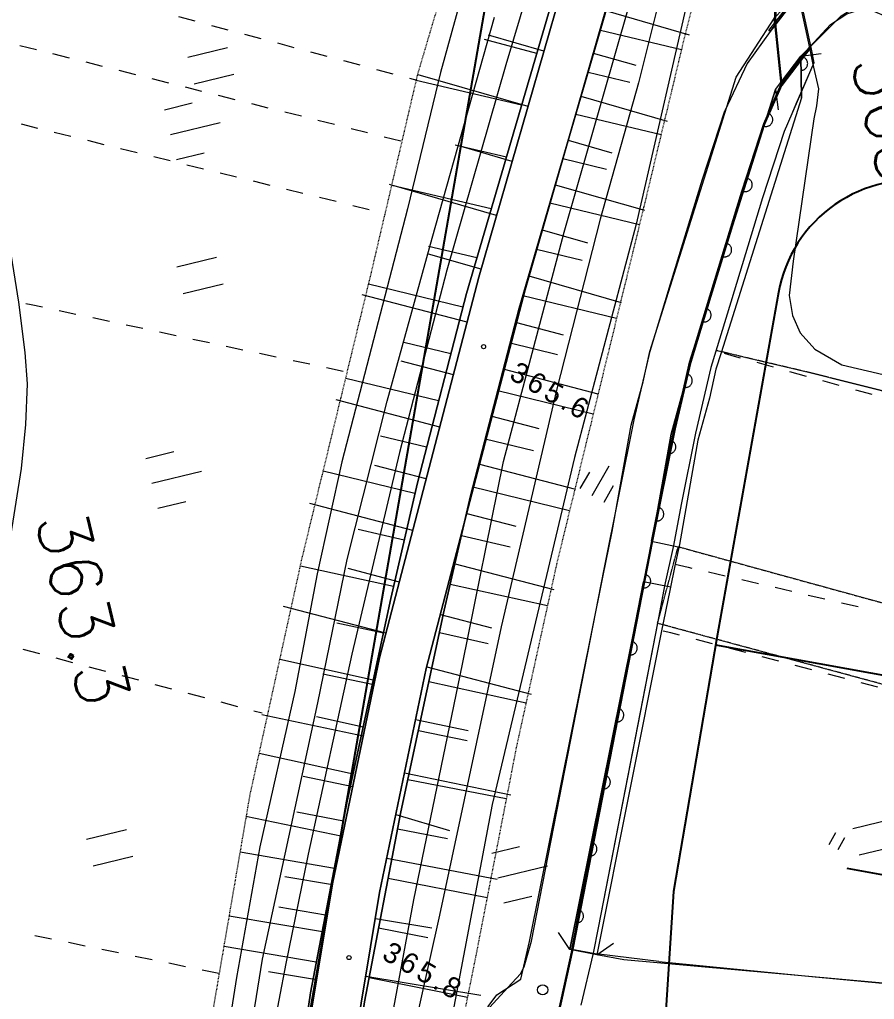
# Model space of a CAD drawing. Header units: millimetres. Extents: x 432273 to 1023813, y 170116 to 705940.
# Drawn here: x 515809 to 578382, y 455278 to 526994 of the extents above; entities that cross this region are included whole.
import ezdxf

# ---------------------------------------------------------------- set-up
doc = ezdxf.new("R2010")
doc.units = ezdxf.units.MM
doc.header["$LTSCALE"] = 100
doc.linetypes.add('561019', pattern=[1, 0.5, -0.5])
doc.linetypes.add('56301', pattern=[0.5, 0.25, -0.25])
doc.layers.get('Defpoints').update_dxf_attribs({"color": 153})
for name, color, linetype, lineweight in [('D-BGD', 7, 'Continuous', 13), ('D-BYP-STR2', 6, 'Continuous', 25), ('●予備設計_LP横断', 7, 'Continuous', 13)]:
    doc.layers.add(name, color=color, linetype=linetype, lineweight=lineweight)
doc.styles.add('BIGFONT', font='txt', dxfattribs={"height": 0.2, "bigfont": 'BIGFONT'})
doc.styles.add('Style-WORKING', font='WORKING.shx')
doc.linetypes.add('56111', pattern='A,1.25,[30,dgnlstyle-dm500.shx,S=0.004,R=0,X=0,Y=0],1.25', length=2.5)

# ---------------------------------------------------------------- blocks, each defined once
blk = doc.blocks.new('M6311')
at = {"layer": '●予備設計_LP横断', "linetype": 'Continuous', "lineweight": 9}
for p, q in [((-0.75, -1), (-0.75, 0)), ((0, -1), (0, 0))]:
    blk.add_line(p, q, dxfattribs=at)
blk = doc.blocks.new('M6334')
at = {"layer": '●予備設計_LP横断', "linetype": 'Continuous', "lineweight": 9}
for p, q in [((0, -1.25), (0, 1.25)), ((-1, -1.25), (-1, 0.15)), ((1, -1.25), (1, 0.15))]:
    blk.add_line(p, q, dxfattribs=at)
blk = doc.blocks.new('M7312')
at = {"layer": '●予備設計_LP横断', "linetype": 'Continuous', "lineweight": 20}
blk.add_circle((0, -0.001), 0.15, dxfattribs=at)
blk = doc.blocks.new('21311212131313131')
at = {"layer": 'D-BGD', "linetype": 'Continuous'}
for p, q in [((2570975.4826, -1415338.2777), (2570207.2003, -1412439.248)), ((2569041.8912, -1415850.7305), (2568273.6089, -1412951.7008)), ((2558670.2531, -1414236.0058, 362745.9804), (2558378.8512, -1415451.3678, 362747.9804)), ((2537275.6367, -1415097.278, 363032.9804), (2536966.0449, -1416308.3823, 363058.9804)), ((2552551.9352, -1417017.7367, 362806.9804), (2552809.1918, -1415793.9427, 362805.9804)), ((2558088.3264, -1416667.2099, 362748.9804), (2557796.9246, -1417882.5719, 362749.9804)), ((2536657.8104, -1417519.0897, 363084.9804), (2536348.2186, -1418730.1941, 363109.9804)), ((2552037.9022, -1419464.4476, 362807.9804), (2552295.1588, -1418240.6536, 362806.9804)), ((2557506.3998, -1419098.4141, 362750.9804), (2557214.9979, -1420313.7761, 362751.9804)), ((2512606.9176, -1420837.6887), (2512380.1274, -1419356.8897)), ((2536038.6269, -1419941.2984, 363135.9804), (2535729.5153, -1421151.5256, 363161.9804)), ((2511918.2851, -1420185.9564), (2514724.0715, -1422257.7665)), ((2511918.2851, -1420185.9564), (2514724.0715, -1422257.7665)), ((2551522.992, -1421910.6784, 362807.9804), (2551780.2486, -1420686.8843, 362807.9804)), ((2510848.0329, -1423123.919), (2507972.9697, -1421001.6437)), ((2510848.0329, -1423123.919), (2507972.9697, -1421001.6437)), ((2512615.6892, -1420842.4907, 363309.9804), (2515654.1851, -1420727.4168, 363279.9804)), ((2515654.1851, -1420727.4168, 363279.9804), (2512615.6892, -1420842.4907, 363299.9804)), ((2515094.9911, -1422644.3679, 363279.9804), (2512615.6892, -1420842.4907, 363309.9804)), ((2515094.9911, -1422644.3679, 363279.9804), (2512615.6892, -1420842.4907, 363309.9804)), ((2556924.4732, -1421529.6183, 362752.9804), (2556633.0713, -1422744.9803, 362753.9804)), ((2514724.0715, -1422257.7665), (2517605.1859, -1423448.5229)), ((2515094.9911, -1422644.3679), (2516580.5921, -1422408.806)), ((2535419.9235, -1422362.63, 363187.9804), (2535110.3317, -1423573.7343, 363213.9804)), ((2551008.959, -1424357.3893, 362808.9804), (2551266.2156, -1423133.5952, 362808.9804)), ((2556341.6694, -1423960.3423, 362754.9804), (2556051.1447, -1425176.1844, 362755.9804)), ((2550494.0488, -1426803.62, 362809.9804), (2550752.1826, -1425580.3062, 362808.9804)), ((2555759.7428, -1426391.5464, 362756.9804), (2555469.2181, -1427607.3886, 362757.9804)), ((2509574.5917, -1435206.6197), (2511213.6914, -1429047.0866)), ((2548325.3499, -1431021.3152), (2548696.2551, -1429065.1299)), ((2511014.4118, -1435537.6732), (2512311.9693, -1429580.2753)), ((2551673.5198, -1429536.7167), (2551315.8428, -1431558.2855)), ((2579082.4868, -1429850.873), (2578643.5942, -1434257.4032)), ((2515876.1353, -1436877.8598), (2517567.4153, -1430518.8845)), ((2517206.9523, -1437211.629), (2518572.1288, -1430943.7761)), ((2548325.3499, -1431021.3152), (2551315.8428, -1431558.2855)), ((2522394.6644, -1438610.884), (2524129.353, -1432047.6644)), ((2551315.8428, -1431558.2855), (2578322.54, -1436232.8985)), ((2523720.8926, -1438972.4649), (2525185.2041, -1432385.5269)), ((2512703.4344, -1436030.2349), (2513535.8213, -1432906.1941)), ((2514110.6821, -1436374.6511), (2514776.3656, -1433318.3384)), ((2578679.8468, -1434401.5134), (2577807.801, -1433183.098)), ((2529112.6358, -1440396.0883), (2530909.1085, -1433615.8833)), ((2530543.5205, -1440816.7447), (2532077.224, -1433917.6597)), ((2578322.54, -1436232.8985), (2578643.5942, -1434257.4032)), ((2578322.54, -1436232.8985), (2578643.5942, -1434257.4032)), ((2519111.0698, -1437736.7529), (2519965.161, -1434510.59)), ((2520463.9225, -1438092.0469), (2521171.2945, -1434878.3492)), ((2578679.8468, -1434401.5134, 362909.9804), (2578342.4402, -1436371.4769, 362909.9804)), ((2578679.8468, -1434401.5134, 362909.9804), (2578342.4402, -1436371.4769, 362909.9804)), ((2535978.4433, -1442057.0168), (2537626.6303, -1435172.8339)), ((2537539.0121, -1442504.0437), (2539100.7127, -1435479.0188)), ((2525726.9191, -1439500.253), (2526607.5165, -1436163.1964)), ((2578337.6383, -1436380.2485), (2577115.2533, -1437238.7208)), ((2527132.2066, -1439894.6048), (2527881.7103, -1436523.0991)), ((2542973.5199, -1443731.71), (2544655.5117, -1436660.8262)), ((2544639.1867, -1444184.7577), (2546222.5597, -1437062.2435)), ((2532540.7376, -1441235.3242), (2533357.6283, -1437806.3902)), ((2534037.5166, -1441675.1891), (2534815.1173, -1438179.3668)), ((2550266.1911, -1445466.7143), (2552022.0675, -1438094.2661)), ((2551778.4983, -1445689.8909), (2553196.7489, -1438538.9423)), ((2573216.7126, -1441761.1982), (2572255.2842, -1438136.2522)), ((2575030.0628, -1441280.9642), (2574491.6595, -1439251.0838)), ((2512631.683, -1439639.0783), (2511548.8311, -1443720.442)), ((2539433.6921, -1442888.3132), (2540264.9886, -1439433.0643)), ((2541089.0994, -1443344.4007), (2541875.3678, -1439807.516)), ((2557877.97, -1447285.2069), (2559703.7612, -1439597.6208)), ((2558931.1287, -1447099.2832), (2560347.6253, -1439957.1786)), ((2512811.5419, -1440167.2865), (2511880.728, -1444007.5998)), ((2516713.0467, -1440721.9302), (2514568.2149, -1448804.8807)), ((2571404.7198, -1442241.0353), (2570867.1937, -1440211.6351)), ((2516628.9841, -1441199.2655), (2514987.8397, -1448935.7798)), ((2546584.3529, -1444591.1771), (2547443.8199, -1440980.3441)), ((2548206.8331, -1444946.3592), (2548959.2484, -1441368.9586)), ((2565655.5108, -1448738.4284), (2567119.1683, -1440920.9991)), ((2566140.4668, -1448490.2529), (2567390.2091, -1441255.0959)), ((2520754.522, -1441794.3461), (2519683.7705, -1445791.131)), ((2571944.2461, -1449912.4402), (2573310.9661, -1441813.9361)), ((2520446.2928, -1442231.2084), (2519648.2712, -1445993.16)), ((2524747.3371, -1442851.5241), (2522645.0817, -1450752.5756)), ((2554027.8063, -1446363.1236), (2554924.2156, -1442601.5084)), ((2555351.9788, -1446408.722), (2556063.5003, -1442821.3238)), ((2573407.0482, -1449785.1232), (2574663.4493, -1442511.4164)), ((2580593.4405, -1451272.8182), (2581825.8311, -1442815.7676)), ((2524263.6016, -1443263.1514), (2522712.6595, -1450574.4434)), ((2527871.0994, -1444238.3756), (2527104.5291, -1447784.5908)), ((2528695.4619, -1443907.0376), (2527669.5921, -1447780.1874)), ((2561744.3952, -1448010.9854), (2562470.1738, -1444144.5602)), ((2562535.7978, -1447794.768), (2563202.3575, -1444200.4526)), ((2580682.8605, -1451028.9277), (2581979.7975, -1443796.6368)), ((2532589.4838, -1444853.1305), (2530753.2567, -1452580.605)), ((2531486.5122, -1445182.3723), (2529955.3433, -1452118.3962)), ((2536461.9927, -1445776.046), (2535544.7114, -1449617.4381)), ((2568717.7006, -1449308.948), (2569826.6761, -1445367.2896)), ((2569769.1134, -1449163.2161), (2570400.2934, -1445510.4721)), ((2534942.5113, -1446000.4778), (2534182.7338, -1449442.1852)), ((2538398.5104, -1446818.5833), (2536890.5691, -1453649.3889)), ((2540303.3848, -1446693.3274), (2538475.2884, -1454322.6495)), ((2576369.301, -1450659.0239), (2576962.2232, -1446514.6613)), ((2577044.9544, -1450407.0255), (2577683.2889, -1446780.526)), ((2541802.0826, -1447624.2783), (2541055.0144, -1451008.4908)), ((2544113.6601, -1447604.9746), (2543211.6167, -1451397.7066)), ((2545210.3571, -1448408.8269), (2543720.6212, -1455157.1639)), ((2547915.1637, -1448511.82), (2546107.1072, -1456083.7104)), ((2514820.156, -1449442.1394, 362990.9804), (2514954.3581, -1448890.8657, 362979.9804)), ((2548628.8336, -1449120.2184), (2547917.1982, -1452519.7126)), ((2519451.5087, -1449984.7276, 362989.9804), (2519172.0734, -1451203.2204, 362999.9804)), ((2552047.3102, -1449831.61), (2550690.5045, -1456681.2495)), ((2551707.8957, -1449413.8634), (2550801.8826, -1453193.0218)), ((2514226.2628, -1451870.2128, 363037.9804), (2514522.5307, -1450656.3746, 363013.9804)), ((2555478.2825, -1450315.0746), (2553680.662, -1457847.0766)), ((2555483.4859, -1450507.8222), (2554805.3048, -1453931.6004)), ((2558922.2116, -1451171.3175), (2557561.1931, -1458042.2247)), ((2559270.3737, -1451114.1637), (2558571.1013, -1454869.6952)), ((2524217.1039, -1453399.5992, 363011.9804), (2524489.4387, -1452179.4994, 363004.9804)), ((2563034.6768, -1451818.2379), (2561637.7965, -1459284.6105)), ((2562378.0016, -1451838.1054), (2561695.8007, -1455282.0988)), ((2518893.9954, -1452421.3163, 363010.9804), (2518614.56, -1453639.8091, 363020.9804)), ((2565833.7915, -1452504.8933), (2564466.0066, -1459409.9595)), ((2566772.665, -1452507.9064), (2566091.1272, -1456147.7423)), ((2513633.2468, -1454298.7664, 363083.9804), (2513929.5147, -1453084.9282, 363060.9804)), ((2569295.3742, -1453140.3192), (2568697.793, -1456573.6203)), ((2570412.5008, -1453189.4442), (2569092.0017, -1460287.2168)), ((2536385.0186, -1453850.9805, 362999.9804), (2536149.5438, -1455078.7185, 363024.9804)), ((2572764.6601, -1453733.4036), (2571726.7139, -1460646.2247)), ((2573963.7881, -1453845.3079), (2573453.2637, -1457339.3548)), ((2576209.835, -1454322.3662), (2575696.1243, -1457743.7286)), ((2577449.0633, -1454351.0304), (2576427.1824, -1461361.4693)), ((2518336.0018, -1454858.7821, 363031.9804), (2518057.0467, -1456076.3977, 363041.9804)), ((2523671.5571, -1455839.3187, 363025.9804), (2523944.7691, -1454619.699, 363018.9804)), ((2579655.0099, -1454911.3288), (2578638.1133, -1461683.9574)), ((2580951.8818, -1454866.3567), (2580435.7233, -1458391.5203)), ((2513040.2308, -1456727.3199, 363130.9804), (2513336.9789, -1455512.6046, 363107.9804)), ((2535913.672, -1456305.099, 363049.9804), (2535678.1971, -1457532.837, 363074.9804)), ((2523126.8874, -1458279.5183, 363039.9804), (2523399.2223, -1457059.4185, 363032.9804)), ((2512446.8178, -1459154.5161, 363177.9804), (2512743.0857, -1457940.6779, 363154.9804)), ((2517778.4885, -1457295.3707, 363052.9804), (2517499.0531, -1458513.8635, 363062.9804)), ((2535442.7223, -1458760.5749, 363100.9804), (2535206.3703, -1459987.8327, 363125.9804)), ((2561353.9907, -1459863.4293, 362973.9804), (2561499.7557, -1459266.0437, 362969.9804)), ((2517220.4949, -1459732.8365, 363073.9804), (2516941.5398, -1460950.4521, 363083.9804)), ((2522581.8208, -1460718.3606, 363053.9804), (2522854.5526, -1459499.6181, 363046.9804)), ((2511853.8018, -1461583.0697, 363224.9804), (2512150.0697, -1460369.2315, 363201.9804)), ((2534971.3756, -1461214.6934, 363150.9804), (2534735.9008, -1462442.4314, 363175.9804)), ((2560759.2203, -1462291.0225, 362990.9804), (2561056.3654, -1461077.6645, 362981.9804)), ((2516662.9816, -1462169.4251, 363094.9804), (2516383.5462, -1463387.9179, 363104.9804)), ((2522037.1511, -1463158.5602, 363067.9804), (2522309.486, -1461938.4604, 363060.9804)), ((2580636.0839, -1462023.9237, 363059.9804), (2580409.9441, -1463253.3519, 363075.9804)), ((2511259.9087, -1464011.143, 363271.9804), (2511557.5339, -1462796.9079, 363247.9804)), ((2513625.5695, -1465704.0674), (2512857.2873, -1462805.0376)), ((2515559.1609, -1465191.6145), (2514790.8787, -1462292.5848)), ((2530913.6332, -1465673.9587), (2530145.3509, -1462774.9289)), ((2519317.8548, -1466851.3903), (2518356.4263, -1463226.4443)), ((2528980.0418, -1466186.4115), (2528211.7595, -1463287.3817)), ((2534499.5488, -1463669.6891, 363200.9804), (2534264.074, -1464897.427, 363225.9804)), ((2560164.847, -1464719.973, 363006.9804), (2560462.4722, -1463505.7378, 362998.9804)), ((2521131.205, -1466371.1563), (2520592.8017, -1464341.2759)), ((2521492.4815, -1465598.7599, 363080.9804), (2521764.8163, -1464378.6601, 363074.9804)), ((2544858.5948, -1467677.3012), (2543897.1663, -1464052.3552)), ((2516105.4682, -1464606.0138, 363114.9804), (2515826.0329, -1465824.5066, 363125.9804)), ((2580183.8043, -1464482.78, 363092.9804), (2579958.1447, -1465711.3311, 363108.9804)), ((2510666.8927, -1466439.6966, 363318.9804), (2510963.6408, -1465224.9812, 363294.9804)), ((2517505.862, -1467331.2274), (2516968.3359, -1465301.8272)), ((2546671.945, -1467197.0671), (2546133.5417, -1465167.1867)), ((2534029.0793, -1466124.2878, 363251.9804), (2533792.7273, -1467351.5455, 363276.9804)), ((2543046.602, -1468157.1383), (2542509.0759, -1466127.7381)), ((2559570.9538, -1467148.0464, 363023.9804), (2559867.7019, -1465933.331, 363015.9804)), ((2515547.4747, -1467043.4796, 363135.9804), (2515268.5195, -1468261.0952, 363146.9804)), ((2520946.9347, -1468038.4793, 363094.9804), (2521219.2695, -1466818.3795, 363087.9804)), ((2579732.0049, -1466940.7592, 363124.9804), (2579505.8652, -1468170.1874, 363141.9804)), ((2533557.2525, -1468579.2835, 363301.9804), (2533322.2579, -1469806.1442, 363326.9804)), ((2558977.0607, -1469576.1197, 363040.9804), (2559273.3286, -1468362.2815, 363031.9804)), ((2572940.7297, -1471401.597), (2572172.4474, -1468502.5673)), ((2520402.265, -1470478.679, 363108.9804), (2520674.5998, -1469258.5792, 363101.9804)), ((2571007.1383, -1471914.0499), (2570238.856, -1469015.0201)), ((2579279.7254, -1469399.6156, 363157.9804), (2579053.5856, -1470629.0437, 363174.9804)), ((2514989.0842, -1469479.588, 363156.9804), (2514710.526, -1470698.561, 363167.9804)), ((2558381.8102, -1472004.59, 363056.9804), (2558679.4354, -1470790.3549, 363048.9804)), ((2533085.9059, -1471033.402, 363351.9804), (2532850.431, -1472261.1399, 363376.9804)), ((2514431.5708, -1471916.1766, 363177.9804), (2514153.0126, -1473135.1496, 363188.9804)), ((2519856.7182, -1472918.3984, 363122.9804), (2520129.053, -1471698.2986, 363115.9804)), ((2578827.4458, -1471858.4719, 363190.9804), (2578601.7862, -1473087.0229, 363206.9804)), ((2532614.9562, -1473488.8779, 363401.9804), (2532379.0844, -1474715.2584, 363427.9804)), ((2557787.917, -1474432.6634, 363073.9804), (2558085.5423, -1473218.4282, 363065.9804)), ((2513873.5773, -1474353.6424, 363198.9804), (2513595.0191, -1475572.6154, 363208.9804)), ((2519312.5287, -1475357.7209, 363136.9804), (2519584.3834, -1474138.4982, 363129.9804)), ((2578375.6464, -1474316.4511, 363223.9804), (2578149.5066, -1475545.8793, 363239.9804)), ((2557194.0238, -1476860.7368, 363090.9804), (2557491.1689, -1475647.3788, 363081.9804)), ((2518766.9819, -1477797.4404, 363150.9804), (2519039.3167, -1476577.3405, 363143.9804)), ((2513316.0639, -1476790.2311, 363219.9804), (2513037.5057, -1478009.2041, 363229.9804))]:
    blk.add_line(p, q, dxfattribs=at)
at = {"layer": 'D-BGD', "linetype": '56111'}
for p, q in [((2510258.163, -1422812.4026), (2502701.5153, -1422782.03)), ((2545616.9152, -1428907.0358), (2548629.4778, -1429416.1866)), ((2576714.2643, -1434330.994), (2578577.3679, -1434665.7634))]:
    blk.add_line(p, q, dxfattribs=at)
at = {"layer": 'D-BGD', "linetype": 'Continuous', "flags": 128}
for points, elevation in [([(2507928.242, -1421181.225), (2511999.1056, -1420202.8396), (2513096.5919, -1419970.2765), (2514972.1116, -1419491.0153), (2516231.702, -1419616.243), (2517174.292, -1419793.6606), (2527634.8479, -1421087.6898), (2530153.9645, -1421327.8498), (2531612.3476, -1421042.0466), (2532855.2996, -1420460.4625), (2534045.6571, -1419356.4495), (2535131.2238, -1417365.1222), (2537224.9773, -1407505.3907)], 361999.9804), ([(2506650.5412, -1428788.0833), (2525150.8963, -1432628.5561), (2542329.0716, -1436774.6729), (2567834.8179, -1442277.2448), (2586337.5759, -1445380.2881)], 362999.9804), ([(2508409.711, -1431228.6082), (2514811.5057, -1432683.4004), (2524842.0688, -1435273.107), (2537431.8809, -1438215.0067), (2554820.2005, -1441885.6245), (2576024.9899, -1445965.1036), (2585806.1412, -1447933.7566), (2596689.1636, -1449516.0617), (2609536.0621, -1451659.3085), (2613847.2703, -1452170.2824), (2614359.4142, -1449654.135), (2634916.4543, -1452440.7604), (2644408.9098, -1453172.8943), (2661106.8979, -1452704.6124), (2670021.7503, -1453036.182), (2686932.1851, -1453772.9379), (2703622.5533, -1454218.2154), (2721885.7911, -1454560.0679), (2737931.6719, -1454189.6734)], 363999.9803), ([(2831012.6992, -1456816.5634), (2828986.9218, -1456921.2074), (2805856.1044, -1456816.058), (2789667.3733, -1456972.5863), (2771551.848, -1456221.3806), (2755021.5856, -1456031.3366), (2738367.0338, -1455597.6861), (2718754.1381, -1455890.7267), (2696653.3621, -1455609.5754), (2678719.9587, -1454702.7015), (2663986.8988, -1453997.3627), (2654731.5827, -1454083.6309), (2639544.177, -1454054.1374), (2629689.0906, -1453517.9391), (2623379.0661, -1452278.691), (2622483.1475, -1454621.227), (2605866.7729, -1452862.0908), (2590531.4901, -1450422.5455), (2574950.7107, -1447881.6673), (2557628.6547, -1444666.8589), (2542719.8561, -1441975.1306), (2525843.2643, -1437890.3684), (2509335.4302, -1433517.2614)], 364999.9803), ([(2583139.9232, -1437091.6538), (2578340.9662, -1436134.682), (2551333.3918, -1431459.5889), (2548342.8989, -1430922.6186), (2540072.2785, -1429430.8947), (2535182.6982, -1428395.8113), (2530313.3289, -1427034.3409), (2522623.25, -1424854.9133), (2517638.6902, -1423354.0007), (2514738.1951, -1422154.9145), (2510252.4896, -1422712.3935), (2503957.2115, -1422687.3786)], 361999.9804), ([(2497406.7219, -1437914.3093), (2513704.4864, -1442400.424), (2528824.183, -1446422.8866), (2542239.0204, -1449598.6886), (2557052.1605, -1452792.1084), (2571765.3727, -1455676.5955), (2579799.2365, -1457144.7335), (2585181.2872, -1458042.4198), (2590269.7129, -1458893.3687), (2593560.5199, -1459225.3697), (2602352.5389, -1459718.8434), (2615148.8603, -1460384.2737), (2627341.4532, -1461242.478), (2640097.8365, -1461093.7179), (2650127.0164, -1460512.2207), (2662304.1045, -1459659.8598), (2662912.9534, -1462333.6652), (2668463.0971, -1461914.2844), (2671955.2968, -1461909.6403), (2678307.1353, -1461845.9144), (2694200.1505, -1462071.2984), (2708657.5161, -1462224.4184), (2731619.4149, -1462671.4501)], 364999.9803), ([(2728835.9651, -1464421.8761), (2711054.8916, -1464315.4773), (2693039.758, -1464353.4145), (2673779.8598, -1463807.9644), (2655931.1443, -1463991.7269), (2651010.736, -1464120.8469), (2650598.1918, -1461463.303), (2637221.8426, -1462769.5409), (2632406.9503, -1462997.4657), (2624664.0436, -1462957.4711), (2618033.4193, -1462612.0706), (2592617.4469, -1460671.1024), (2579505.8785, -1458857.2214), (2560667.7217, -1455206.8961), (2550140.5426, -1453274.4545), (2538486.2716, -1450579.076), (2526484.7262, -1447535.1212), (2510216.505, -1443301.1675)], 363999.9803), ([(2464863.1467, -1433543.215), (2483416.1058, -1438422.559), (2496324.4525, -1441980.0313), (2501934.9426, -1443905.6842), (2508303.1123, -1445638.4788), (2514355.1446, -1447171.9871), (2524397.4351, -1449398.7413), (2543009.3019, -1453801.8766), (2551243.3962, -1455433.21), (2559869.3624, -1456900.5761), (2571291.2349, -1459227.0429), (2580892.3926, -1460741.4688), (2587548.49, -1461652.5928), (2599359.8995, -1463096.7298), (2614495.2225, -1464620.8025), (2625366.8389, -1464682.8926), (2636390.6408, -1464960.5391), (2638883.6472, -1465156.7645), (2639015.217, -1465493.2795), (2638505.6606, -1466053.3976), (2634400.7465, -1469940.7609), (2631855.1686, -1472970.5655)], 362999.9804)]:
    blk.add_lwpolyline(points, dxfattribs=dict(at, elevation=elevation))
for points in [[(2579082.4868, -1429850.873), (2579566.7756, -1423624.6124), (2579975.0392, -1418370.2268), (2580572.4754, -1410067.1953), (2580946.607, -1404900.1482), (2580813.9133, -1400856.7532), (2579822.9214, -1386381.8386), (2579612.5916, -1383738.0911), (2578523.1833, -1370055.2082), (2577318.9575, -1355465.8414), (2576612.2918, -1342789.3728), (2575578.559, -1331949.4433)], [(2508857.7129, -1439098.4377), (2530493.8009, -1444947.3773), (2544432.5535, -1448246.9645), (2552918.957, -1450013.0013), (2567818.6971, -1452887.877), (2581899.4354, -1455295.0198), (2593483.3018, -1456744.5556), (2608431.9688, -1458257.649), (2622606.3426, -1459135.9582), (2633537.0179, -1459354.6435), (2648448.0166, -1459560.0125), (2662323.1486, -1459052.3845), (2663325.0384, -1459019.4368)], [(2511918.2851, -1420185.9564), (2510258.5925, -1418715.3398), (2509440.5979, -1417535.6345), (2509189.3475, -1416759.6692), (2509112.843, -1415797.7768), (2509490.0098, -1414863.0736), (2510067.5353, -1414112.1567)], [(2625466.5658, -1455191.9456), (2622770.4688, -1455137.6295), (2608757.6911, -1454270.2613), (2593933.4272, -1452769.409), (2582484.9701, -1451336.9994), (2568534.5255, -1448952.1625), (2553705.874, -1446091.1226), (2545301.6483, -1444341.572), (2531476.9011, -1441069.0544), (2509891.3108, -1435234.0786), (2492038.5251, -1430504.3277), (2473382.1171, -1425374.5454), (2470727.0699, -1424674.6388), (2457726.9806, -1421249.3494), (2440256.9012, -1416818.0292), (2438038.975, -1416217.1943), (2437285.0181, -1415853.4719)], [(2440256.9012, -1416818.0292), (2457726.9806, -1421249.3494), (2470727.0699, -1424674.6388), (2473382.1171, -1425374.5454), (2492038.5251, -1430504.3277), (2509891.3108, -1435234.0786), (2531476.9011, -1441069.0544), (2545301.6483, -1444341.572), (2553705.874, -1446091.1226), (2568534.5255, -1448952.1625), (2582484.9701, -1451336.9994), (2593933.4272, -1452769.409), (2608757.6911, -1454270.2613), (2622770.4688, -1455137.6295), (2625466.5658, -1455191.9456)], [(2511977.2272, -1420105.3597), (2513076.0709, -1419872.3996), (2516842.3062, -1421401.7794), (2518142.9272, -1421939.3619), (2523043.4075, -1423414.7669), (2530719.7655, -1425590.1034), (2535540.3914, -1426938.5703), (2540360.7208, -1427958.5439), (2545616.9152, -1428907.0358), (2548629.4778, -1429416.1866)], [(2507914.0276, -1421082.2404), (2511977.2272, -1420105.3597)], [(2662323.1486, -1459052.3845), (2648448.0166, -1459560.0125), (2633537.0179, -1459354.6435), (2622606.3426, -1459135.9582), (2608431.9688, -1458257.649), (2593483.3018, -1456744.5556), (2581899.4354, -1455295.0198), (2567818.6971, -1452887.877), (2552918.957, -1450013.0013), (2544432.5535, -1448246.9645), (2530493.8009, -1444947.3773), (2508857.7129, -1439098.4377), (2490996.0724, -1434366.1194), (2472342.7761, -1429236.9004), (2469693.472, -1428538.9979), (2456725.7737, -1425121.1801), (2439273.404, -1420694.9947)], [(2504852.0444, -1420794.5633), (2504134.7897, -1420803.2049), (2504054.6608, -1420803.8008), (2503757.7998, -1421360.6523), (2503167.5224, -1422465.9805), (2503223.5136, -1422488.6518), (2503957.0584, -1422787.6182), (2510258.163, -1422812.4026)], [(2510258.163, -1422812.4026), (2514724.0715, -1422257.7665)], [(2514724.0715, -1422257.7665), (2517605.1859, -1423448.5229), (2522594.6117, -1424950.9593), (2530286.0479, -1427129.99), (2535158.9258, -1428493.3811), (2540052.9751, -1429528.631), (2548325.3499, -1431021.3152)], [(2510848.0329, -1423123.919), (2513227.0492, -1424746.632), (2516740.541, -1426321.1966)], [(2517605.1859, -1423448.5229), (2522594.6117, -1424950.9593), (2530286.0479, -1427129.99), (2535158.9258, -1428493.3811), (2540052.9751, -1429528.631), (2548325.3499, -1431021.3152)], [(2577799.4312, -1439187.6582), (2550466.8013, -1434456.6017), (2539476.5707, -1432472.4553), (2534443.0591, -1431408.7403), (2529472.2976, -1430017.9849), (2521753.4197, -1427830.7718), (2516740.541, -1426321.1966)], [(2548629.4778, -1429416.1866), (2551591.2425, -1430003.5522)], [(2551591.2425, -1430003.5522), (2554336.9303, -1430456.6688), (2576714.2643, -1434330.994), (2578577.3679, -1434665.7634)], [(2548325.3499, -1431021.3152), (2551315.8428, -1431558.2855)], [(2551315.8428, -1431558.2855), (2578322.54, -1436232.8985)], [(2578577.3679, -1434665.7634), (2582386.4197, -1435490.098)], [(2578322.54, -1436232.8985), (2583122.3742, -1437190.3505)], [(2585338.768, -1443708.2856), (2582678.9007, -1442140.4513), (2581213.8044, -1440864.147), (2580196.5809, -1439962.9893), (2579684.4648, -1439690.6182), (2577799.4312, -1439187.6582)]]:
    blk.add_lwpolyline(points, dxfattribs=at)
at = {"layer": 'D-BGD', "linetype": '56301', "flags": 128}
blk.add_lwpolyline([(2544897.5651, -1339859.2944), (2547171.6586, -1353539.7563), (2550485.8337, -1390158.2901), (2546006.5745, -1389473.2361), (2544008.1514, -1389166.9913), (2543100.3457, -1389834.0037), (2542755.7448, -1390086.5512), (2542578.6258, -1390624.591), (2542111.4153, -1392042.3989), (2540557.4998, -1398810.6039), (2535788.8964, -1419581.1392), (2534284.7373, -1426587.4898)], dxfattribs=at)
at = {"layer": 'D-BGD', "linetype": '561019', "flags": 128}
for points in [[(2663325.0384, -1459019.4368), (2663582.6232, -1459096.6061), (2663751.0204, -1459357.5187), (2663689.3128, -1459524.3845), (2663517.5438, -1459642.3988), (2662420.1024, -1459897.7873), (2653808.341, -1461149.2087), (2650650.0028, -1461610.2303), (2647900.2162, -1462012.1787), (2644041.7285, -1463092.006), (2641511.8124, -1464175.2186), (2640059.3695, -1465274.841), (2636088.6001, -1465512.2749), (2629242.7752, -1465922.3349), (2619350.6901, -1465730.6944), (2606960.1997, -1465115.2855), (2604014.6813, -1464968.8882), (2599197.7544, -1464386.2719), (2586047.8548, -1462796.5152), (2567513.4826, -1460013.6165), (2550048.384, -1456554.0555), (2529078.4332, -1451924.813), (2514502.729, -1448832.8734), (2495550.8585, -1443657.6278), (2477815.8366, -1437904.7486), (2459267.7349, -1433712.0866), (2447818.2026, -1431311.1959), (2432560.1877, -1427974.5583), (2431470.8426, -1427736.1822), (2420018.7516, -1424658.9879), (2400238.5386, -1421213.4502), (2372537.9631, -1415559.3222), (2372202.4581, -1415447.4767), (2369463.9321, -1414537.7052), (2358657.0594, -1412237.4944)], [(2437285.0181, -1415853.4719), (2436932.1019, -1415331.9413), (2436799.0782, -1414902.2872), (2440834.2249, -1415519.7834), (2441138.1452, -1415566.4567), (2454327.366, -1417590.4332), (2458425.2581, -1418145.3753), (2467757.8431, -1419409.0309), (2475997.6012, -1420623.9309), (2479348.7249, -1421595.4519), (2492331.2154, -1425361.0989), (2504884.7673, -1427954.8174), (2507321.1187, -1428458.6191), (2511749.2996, -1429457.7225), (2524877.867, -1432317.2042), (2549447.1195, -1437779.0804), (2550102.6857, -1437924.7746), (2550277.2537, -1437959.9176), (2563528.9999, -1440588.142), (2578726.2495, -1443213.1915), (2587788.0502, -1444838.2069), (2590742.9219, -1445862.9939), (2591770.4628, -1446174.6997), (2594901.3487, -1447123.6976), (2601287.2598, -1448788.6819), (2612561.522, -1451509.7373), (2613784.6378, -1451845.2853), (2621740.7077, -1454032.3816), (2622660.4665, -1454318.1446), (2623603.1981, -1454611.9235), (2625466.5658, -1455191.9456)]]:
    blk.add_lwpolyline(points, dxfattribs=at)
at = {"layer": 'D-BGD', "linetype": '56111'}
for points in [[(2511977.2272, -1420105.3597), (2513076.0709, -1419872.3996), (2516143.5342, -1421118.4288), (2516842.3062, -1421401.7794)], [(2516842.3062, -1421401.7794), (2518142.9272, -1421939.3619), (2523043.4075, -1423414.7669), (2530719.7655, -1425590.1034), (2535540.3914, -1426938.5703), (2540360.7208, -1427958.5439), (2545616.9152, -1428907.0358)], [(2548325.3499, -1431021.3152), (2540052.9751, -1429528.631), (2535158.9258, -1428493.3811), (2530286.0479, -1427129.99), (2522594.6117, -1424950.9593), (2517605.1859, -1423448.5229), (2514724.0715, -1422257.7665)], [(2551591.2425, -1430003.5522), (2552898.5009, -1430218.7174), (2554336.9303, -1430456.6688)], [(2554336.9303, -1430456.6688), (2560900.5047, -1431593.0315), (2576714.2643, -1434330.994)], [(2578322.54, -1436232.8985), (2551315.8428, -1431558.2855)]]:
    blk.add_lwpolyline(points, dxfattribs=at)
at = {"layer": 'D-BGD', "linetype": 'Continuous'}
for points, elevation in [([(2512656.474, -1420840.877), (2513655.4186, -1420802.8968), (2513652.1338, -1420758.9172), (2513644.7769, -1420716.1284), (2513634.2252, -1420675.0108), (2513619.2043, -1420633.7267), (2513600.9886, -1420594.1138), (2513579.578, -1420556.1719), (2513554.9724, -1420519.9012), (2513526.2116, -1420487.0558), (2513496.0934, -1420454.6075), (2513462.217, -1420426.9419), (2513427.3801, -1420401.0307), (2513389.6621, -1420380.3824), (2513350.1065, -1420361.0083), (2513309.5073, -1420345.623), (2513266.5072, -1420334.6236), (2513223.8208, -1420327.216), (2513180.571, -1420322.9201), (2513137.6349, -1420322.2161), (2513093.1751, -1420326.3781), (2513050.3864, -1420333.7349), (2513009.2687, -1420344.2867), (2512967.1075, -1420358.8274), (2512928.3717, -1420377.5233), (2512889.5527, -1420398.4537), (2512853.2819, -1420423.0593), (2512820.4366, -1420451.8201), (2512789.3456, -1420481.5413), (2512761.1998, -1420516.2949), (2512735.2886, -1420551.1318), (2512713.7632, -1420588.3696), (2512695.2662, -1420628.4054), (2512679.881, -1420669.0046), (2512668.0043, -1420711.5245), (2512661.077, -1420753.3338), (2512656.7811, -1420796.5835), (2512656.474, -1420840.877)], 363295.9804), ([(2516833.4877, -1423152.6109), (2517793.7176, -1423433.1683), (2517804.2369, -1423391.0453), (2517810.7673, -1423347.8787), (2517813.7059, -1423305.0259), (2517812.6556, -1423261.1295), (2517808.0134, -1423217.5468), (2517799.2991, -1423175.155), (2517788.3504, -1423132.68), (2517771.492, -1423092.6701), (2517752.3991, -1423052.5769), (2517729.1509, -1423015.9092), (2517704.0652, -1422980.5156), (2517675.3044, -1422947.6703), (2517643.7456, -1422917.8534), (2517609.8692, -1422890.1879), (2517573.1947, -1422865.5508), (2517534.9965, -1422845.7797), (2517495.8379, -1422827.7629), (2517453.8814, -1422812.7746), (2517411.2782, -1422803.1325), (2517368.1116, -1422796.6021), (2517325.2588, -1422793.6636), (2517281.8426, -1422793.8367), (2517237.7797, -1422799.356), (2517195.3879, -1422808.0703), (2517152.913, -1422819.019), (2517112.903, -1422835.8774), (2517073.2901, -1422854.0931), (2517036.1421, -1422878.2185), (2517000.7485, -1422903.3042), (2516967.9032, -1422932.065), (2516938.0864, -1422963.6238), (2516910.4208, -1422997.5003), (2516886.2639, -1423033.2975), (2516866.4928, -1423071.4957), (2516847.9959, -1423111.5315), (2516833.4877, -1423152.6109)], 363247.9804), ([(2521631.9225, -1424556.1918), (2522592.1524, -1424836.7492), (2522602.6716, -1424794.6262), (2522609.202, -1424751.4597), (2522612.1406, -1424708.6068), (2522611.0903, -1424664.7104), (2522606.4481, -1424621.1277), (2522597.7339, -1424578.736), (2522586.7851, -1424536.261), (2522569.9267, -1424496.251), (2522550.8338, -1424456.1579), (2522527.5857, -1424419.4901), (2522502.4999, -1424384.0966), (2522473.7391, -1424351.2512), (2522442.1804, -1424321.4344), (2522408.3039, -1424293.7688), (2522371.6295, -1424269.1317), (2522333.9114, -1424248.4835), (2522294.2726, -1424231.3439), (2522252.3161, -1424216.3556), (2522209.713, -1424206.7135), (2522166.5464, -1424200.183), (2522123.6935, -1424197.2445), (2522080.2773, -1424197.4176), (2522036.2144, -1424202.937), (2521994.3029, -1424210.7741), (2521951.3477, -1424222.6), (2521911.8179, -1424238.5812), (2521871.7248, -1424257.6741), (2521835.0571, -1424280.9223), (2521799.6635, -1424306.008), (2521766.8181, -1424334.7688), (2521736.5211, -1424367.2047), (2521708.8555, -1424401.0812), (2521684.6986, -1424436.8785), (2521664.0504, -1424474.5965), (2521646.4306, -1424515.1124), (2521631.9225, -1424556.1918)], 363178.9804), ([(2526430.3572, -1425959.7728), (2527390.5871, -1426240.3302), (2527401.1064, -1426198.2072), (2527407.6368, -1426155.0406), (2527410.5753, -1426112.1878), (2527409.525, -1426068.2913), (2527404.8828, -1426024.7087), (2527396.6488, -1425981.4397), (2527385.2198, -1425939.8419), (2527368.3615, -1425899.832), (2527349.2686, -1425859.7388), (2527326.0204, -1425823.0711), (2527301.4149, -1425786.8003), (2527272.1739, -1425754.8322), (2527240.6151, -1425725.0153), (2527206.7386, -1425697.3498), (2527170.0642, -1425672.7127), (2527132.3462, -1425652.0644), (2527092.7074, -1425634.9248), (2527050.7508, -1425619.9365), (2527008.1477, -1425610.2944), (2526964.9811, -1425603.764), (2526922.6085, -1425599.9483), (2526878.712, -1425600.9986), (2526835.1294, -1425605.6408), (2526792.7376, -1425614.355), (2526749.7824, -1425626.1809), (2526710.2527, -1425642.1621), (2526670.1595, -1425661.255), (2526633.4918, -1425684.5032), (2526598.0982, -1425709.5889), (2526565.2529, -1425738.3497), (2526534.9558, -1425770.7857), (2526507.7705, -1425803.785), (2526483.1334, -1425840.4594), (2526462.4851, -1425878.1774), (2526445.3455, -1425917.8162), (2526430.3572, -1425959.7728)], 363108.9804), ([(2531228.7919, -1427363.3537), (2532189.0218, -1427643.9111), (2532200.0213, -1427600.911), (2532206.0715, -1427558.6215), (2532209.01, -1427515.7687), (2532208.4399, -1427470.9951), (2532203.3176, -1427428.2896), (2532195.0835, -1427385.0207), (2532183.6546, -1427343.4229), (2532166.7962, -1427303.4129), (2532147.7033, -1427263.3198), (2532124.9353, -1427225.7749), (2532099.8496, -1427190.3813), (2532070.6086, -1427158.4131), (2532039.0498, -1427128.5963), (2532005.1733, -1427100.9307), (2531968.4989, -1427076.2936), (2531930.7809, -1427055.6453), (2531891.1421, -1427038.5057), (2531849.1856, -1427023.5174), (2531807.0626, -1427012.9982), (2531763.896, -1427006.4678), (2531721.0432, -1427003.5292), (2531677.1468, -1427004.5795), (2531633.5641, -1427009.2217), (2531591.1723, -1427017.9359), (2531548.2171, -1427029.7619), (2531508.6874, -1427045.7431), (2531468.5942, -1427064.836), (2531431.9265, -1427088.0841), (2531396.5329, -1427113.1699), (2531363.6876, -1427141.9307), (2531333.8707, -1427173.4894), (2531306.2052, -1427207.3659), (2531281.5681, -1427244.0403), (2531260.9198, -1427281.7584), (2531243.7802, -1427321.3972), (2531228.7919, -1427363.3537)], 363039.9804), ([(2536047.1384, -1428688.912), (2537027.6128, -1428882.5088), (2537034.6234, -1428838.4651), (2537036.6848, -1428795.132), (2537036.0315, -1428752.593), (2537031.3893, -1428709.0103), (2537022.6751, -1428666.6185), (2537010.369, -1428624.5405), (2536995.3481, -1428583.2564), (2536975.2949, -1428544.9176), (2536953.0071, -1428506.4955), (2536926.0838, -1428472.3761), (2536897.8032, -1428438.6536), (2536866.2444, -1428408.8367), (2536831.8877, -1428382.0483), (2536796.0905, -1428357.8914), (2536757.4953, -1428336.763), (2536717.8565, -1428319.6234), (2536676.7771, -1428305.1153), (2536634.174, -1428295.4732), (2536590.1302, -1428288.4626), (2536546.7972, -1428286.4012), (2536504.2581, -1428287.0545), (2536460.6755, -1428291.6967), (2536418.2837, -1428300.4109), (2536376.2057, -1428312.7171), (2536334.9216, -1428327.7379), (2536296.5828, -1428347.7912), (2536258.1607, -1428370.0789), (2536223.1641, -1428396.522), (2536190.799, -1428424.4057), (2536160.5019, -1428456.8416), (2536133.7135, -1428491.1983), (2536109.5566, -1428526.9955), (2536088.4282, -1428565.5907), (2536071.2886, -1428605.2295), (2536056.7805, -1428646.3089), (2536047.1384, -1428688.912)], 362970.9804), ([(2540915.5137, -1429812.7104), (2541903.2293, -1429968.0898), (2541908.0054, -1429923.9628), (2541908.7094, -1429881.0268), (2541907.179, -1429838.0075), (2541900.3023, -1429794.3416), (2541890.2307, -1429752.3468), (2541876.5672, -1429710.6658), (2541858.8317, -1429670.1756), (2541838.2982, -1429632.714), (2541814.1729, -1429595.5661), (2541785.8922, -1429561.8436), (2541756.6512, -1429529.8754), (2541724.1321, -1429501.8129), (2541688.418, -1429475.4215), (2541651.6604, -1429453.0189), (2541612.1048, -1429433.6448), (2541571.9858, -1429417.3823), (2541530.8233, -1429405.1087), (2541487.7399, -1429396.3438), (2541443.6129, -1429391.5677), (2541399.7997, -1429390.3835), (2541357.1774, -1429393.2713), (2541313.9917, -1429399.2709), (2541271.5167, -1429410.2196), (2541229.8357, -1429423.8831), (2541189.8258, -1429440.7415), (2541151.8839, -1429462.1521), (2541115.2162, -1429485.4003), (2541081.4937, -1429513.6809), (2541049.5255, -1429542.9219), (2541020.9828, -1429576.3182), (2540995.0716, -1429611.1551), (2540971.3116, -1429648.3097), (2540951.9375, -1429687.8653), (2540937.0324, -1429727.5873), (2540924.2787, -1429769.627), (2540915.5137, -1429812.7104)], 362906.9804), ([(2545854.0918, -1430589.6074), (2546841.8074, -1430744.9868), (2546847.4607, -1430701.34), (2546847.2875, -1430657.9238), (2546845.757, -1430614.9045), (2546838.8803, -1430571.2386), (2546828.8087, -1430529.2438), (2546815.1453, -1430487.5627), (2546798.2869, -1430447.5528), (2546776.8763, -1430409.6109), (2546752.7509, -1430372.463), (2546724.4703, -1430338.7405), (2546695.2293, -1430306.7724), (2546662.7102, -1430278.7099), (2546626.9961, -1430252.3184), (2546590.2385, -1430229.9159), (2546550.6829, -1430210.5417), (2546510.5639, -1430194.2793), (2546469.4013, -1430182.0057), (2546426.318, -1430173.2408), (2546382.191, -1430168.4647), (2546339.255, -1430167.7607), (2546295.7555, -1430170.1683), (2546252.5698, -1430176.1678), (2546210.0948, -1430187.1166), (2546168.4138, -1430200.7801), (2546128.4038, -1430217.6384), (2546090.462, -1430239.0491), (2546053.7942, -1430262.2972), (2546020.0718, -1430290.5779), (2545988.1036, -1430319.8189), (2545959.5609, -1430353.2152), (2545933.6496, -1430388.0521), (2545910.7669, -1430425.6869), (2545891.3928, -1430465.2424), (2545875.6105, -1430504.4843), (2545862.8567, -1430546.524), (2545854.0918, -1430589.6074)], 362835.9804), ([(2550782.1956, -1431431.4527), (2551765.8841, -1431610.8484), (2551771.5373, -1431567.2016), (2551773.5987, -1431523.8686), (2551772.0682, -1431480.8493), (2551767.426, -1431437.2666), (2551757.3544, -1431395.2718), (2551745.0483, -1431353.1938), (2551728.6701, -1431312.3067), (2551708.6169, -1431273.9679), (2551685.8489, -1431236.423), (2551658.9256, -1431202.3036), (2551630.1648, -1431169.4582), (2551598.1258, -1431140.5185), (2551562.892, -1431113.25), (2551526.6146, -1431089.9702), (2551487.5392, -1431069.7189), (2551447.9004, -1431052.5793), (2551407.218, -1431039.4286), (2551363.7377, -1431029.3063), (2551320.0909, -1431023.653), (2551276.7579, -1431021.5916), (2551233.7386, -1431023.1221), (2551190.1559, -1431027.7643), (2551148.1611, -1431037.8359), (2551106.0831, -1431050.142), (2551065.196, -1431066.5202), (2551026.8572, -1431086.5735), (2550989.3123, -1431109.3415), (2550955.1928, -1431136.2647), (2550922.3475, -1431165.0256), (2550893.4078, -1431197.0645), (2550866.1392, -1431232.2983), (2550842.8595, -1431268.5758), (2550821.731, -1431307.171), (2550805.4686, -1431347.29), (2550792.3178, -1431387.9724), (2550782.1956, -1431431.4527)], 362763.9804), ([(2555702.8917, -1432315.9844), (2556687.1437, -1432492.2684), (2556692.7969, -1432448.6216), (2556694.8583, -1432405.2886), (2556693.3278, -1432362.2693), (2556687.8085, -1432318.2065), (2556678.614, -1432276.6919), (2556665.4308, -1432234.1337), (2556649.9297, -1432193.7268), (2556628.5191, -1432155.7849), (2556605.7511, -1432118.24), (2556578.8279, -1432084.1206), (2556550.067, -1432051.2752), (2556518.0281, -1432022.3355), (2556482.7942, -1431995.067), (2556446.5168, -1431971.7872), (2556407.4414, -1431951.5359), (2556367.3224, -1431935.2735), (2556326.64, -1431922.1227), (2556283.1597, -1431912.0004), (2556239.5129, -1431906.3472), (2556196.1799, -1431904.2858), (2556153.1606, -1431905.8163), (2556110.4551, -1431910.9387), (2556067.5832, -1431920.5301), (2556025.9021, -1431934.1935), (2555985.4952, -1431949.6946), (2555946.6762, -1431970.625), (2555909.1313, -1431993.393), (2555875.0119, -1432020.3163), (2555842.1665, -1432049.0771), (2555813.2268, -1432081.116), (2555786.8354, -1432116.83), (2555762.6785, -1432152.6273), (2555742.4272, -1432191.7027), (2555726.1648, -1432231.8217), (2555713.014, -1432272.5041), (2555702.8917, -1432315.9844)], 362785.9804), ([(2560625.0285, -1433197.8846), (2561609.2804, -1433374.1686), (2561614.9337, -1433330.5219), (2561616.1179, -1433286.7086), (2561615.4646, -1433244.1696), (2561609.9452, -1433200.1067), (2561599.8736, -1433158.1119), (2561587.5675, -1433116.0339), (2561571.1893, -1433075.1468), (2561550.6559, -1433037.6851), (2561527.8879, -1433000.1402), (2561500.0875, -1432965.5406), (2561471.3266, -1432932.6953), (2561439.2877, -1432903.7556), (2561404.931, -1432876.9672), (2561367.7764, -1432853.2072), (2561328.701, -1432832.956), (2561289.4592, -1432817.1737), (2561247.8996, -1432803.5428), (2561205.2965, -1432793.9007), (2561161.6497, -1432788.2474), (2561118.3167, -1432786.186), (2561075.2974, -1432787.7165), (2561031.2345, -1432793.2359), (2560989.7199, -1432802.4303), (2560947.1617, -1432815.6136), (2560906.7548, -1432831.1146), (2560867.9358, -1432852.045), (2560830.3909, -1432874.813), (2560796.2715, -1432901.7363), (2560764.3033, -1432930.9773), (2560735.3636, -1432963.0162), (2560708.095, -1432998.2501), (2560684.8153, -1433034.5275), (2560664.564, -1433073.6029), (2560647.4244, -1433113.2417), (2560634.2736, -1433153.9241), (2560625.0285, -1433197.8846)], 362813.9804), ([(2565546.2881, -1434079.3046), (2566530.54, -1434255.5886), (2566536.1933, -1434211.9419), (2566538.2547, -1434168.6089), (2566536.7242, -1434125.5896), (2566531.2048, -1434081.5267), (2566521.1332, -1434039.5319), (2566508.8271, -1433997.4539), (2566492.4489, -1433956.5668), (2566471.9155, -1433919.1051), (2566449.1475, -1433881.5603), (2566422.2242, -1433847.4408), (2566393.4634, -1433814.5955), (2566360.5473, -1433785.1756), (2566326.1906, -1433758.3872), (2566289.9132, -1433735.1075), (2566250.8378, -1433714.8562), (2566210.7188, -1433698.5937), (2566169.1592, -1433684.9628), (2566126.5561, -1433675.3207), (2566082.9093, -1433669.6674), (2566039.5763, -1433667.606), (2565996.557, -1433669.1365), (2565952.4941, -1433674.6559), (2565910.9795, -1433683.8503), (2565868.4213, -1433697.0336), (2565828.8916, -1433713.0148), (2565790.0726, -1433733.9452), (2565752.5277, -1433756.7132), (2565718.4082, -1433783.6365), (2565685.5629, -1433812.3973), (2565656.143, -1433845.3134), (2565629.3546, -1433879.6701), (2565606.0749, -1433915.9476), (2565585.8236, -1433955.0229), (2565569.5611, -1433995.1419), (2565556.4104, -1434035.8243), (2565546.2881, -1434079.3046)], 362840.9804), ([(2570467.5477, -1434960.7247), (2571451.7996, -1435137.0087), (2571458.33, -1435093.8421), (2571459.5143, -1435050.0289), (2571457.9838, -1435007.0096), (2571453.3416, -1434963.4269), (2571443.27, -1434921.4321), (2571430.0867, -1434878.8739), (2571414.5857, -1434838.467), (2571393.1751, -1434800.5252), (2571370.4071, -1434762.9803), (2571343.4838, -1434728.8608), (2571314.723, -1434696.0155), (2571282.684, -1434667.0758), (2571247.4502, -1434639.8072), (2571211.1728, -1434616.5275), (2571172.0974, -1434596.2762), (2571131.9784, -1434580.0138), (2571091.296, -1434566.863), (2571047.8157, -1434556.7407), (2571004.1689, -1434551.0875), (2570960.8359, -1434549.0261), (2570918.6938, -1434551.0368), (2570874.6309, -1434556.5561), (2570831.7589, -1434566.1475), (2570790.5581, -1434578.9338), (2570750.1512, -1434594.4348), (2570711.3322, -1434615.3653), (2570673.7873, -1434638.1333), (2570639.6678, -1434665.0565), (2570606.8225, -1434693.8173), (2570577.4026, -1434726.7334), (2570551.4914, -1434761.5703), (2570527.3345, -1434797.3676), (2570507.0832, -1434836.443), (2570490.8207, -1434876.5619), (2570477.1898, -1434918.1215), (2570467.5477, -1434960.7247)], 362868.9804), ([(2575389.6845, -1435842.6249), (2576373.9364, -1436018.9089), (2576379.5896, -1435975.2621), (2576381.651, -1435931.9291), (2576380.1205, -1435888.9098), (2576374.6012, -1435844.847), (2576364.5296, -1435802.8522), (2576352.2235, -1435760.7742), (2576335.8453, -1435719.8871), (2576315.3118, -1435682.4254), (2576292.5438, -1435644.8805), (2576264.7434, -1435610.2809), (2576236.8598, -1435577.9157), (2576203.9436, -1435548.4958), (2576169.587, -1435521.7074), (2576132.4324, -1435497.9475), (2576094.2341, -1435478.1764), (2576054.1152, -1435461.914), (2576012.5556, -1435448.283), (2575969.9524, -1435438.6409), (2575926.3057, -1435432.9877), (2575882.9726, -1435430.9263), (2575839.9534, -1435432.4568), (2575795.8905, -1435437.9761), (2575753.8957, -1435448.0477), (2575711.8177, -1435460.3538), (2575670.9306, -1435476.732), (2575633.4689, -1435497.2655), (2575595.924, -1435520.0335), (2575561.8046, -1435546.9567), (2575528.9593, -1435575.7176), (2575499.5394, -1435608.6337), (2575472.751, -1435642.9903), (2575449.4712, -1435679.2678), (2575429.2199, -1435718.3432), (2575412.9575, -1435758.4622), (2575399.3266, -1435800.0217), (2575389.6845, -1435842.6249)], 362895.9804)]:
    blk.add_lwpolyline(points, close=True, dxfattribs=dict(at, elevation=elevation))
at = {"layer": 'D-BGD', "linetype": 'Continuous', "extrusion": (-0.092061, -0.153276, 0.983886), "elevation": 344459.8492}
blk.add_lwpolyline([(2889353.0923, 136303.7727), (2884226.7907, 136359.7018), (2880972.1797, 136918.9929)], dxfattribs=at)
at = {"layer": 'D-BGD', "linetype": 'Continuous', "extrusion": (0.968995, -0.247057, 0.003281), "elevation": 2809405.0893}
blk.add_lwpolyline([(-754373.926, 354023.8261), (-754844.6966, 354033.8261), (-755602.6389, 353851.8251)], dxfattribs=at)
at = {"layer": 'D-BGD', "linetype": 'Continuous', "extrusion": (0.911368, -0.191051, 0.364565), "elevation": 2729298.613}
blk.add_lwpolyline([(-875660.593, -678944.2982), (-874686.4582, -678922.82), (-874410.6032, -678922.82)], dxfattribs=at)
at = {"layer": 'D-BGD', "linetype": 'Continuous', "extrusion": (-0.735856, 0.176903, 0.653621), "elevation": -1895900.0204}
blk.add_lwpolyline([(791981.7721, 2116693.2201), (792643.0733, 2116694.5415), (793232.4477, 2116705.112)], dxfattribs=at)
at = {"layer": 'D-BGD', "linetype": 'Continuous', "extrusion": (0.899735, -0.164711, 0.404164), "elevation": 2668255.0444}
blk.add_lwpolyline([(-995844.5671, -781642.9318), (-996700.6118, -781624.3462), (-997094.0033, -781619.9731)], dxfattribs=at)
at = {"layer": 'D-BGD', "linetype": 'Continuous'}
for points in [[(2575052.3021, -1328968.5801, 363059.9804), (2575590.3275, -1330984.5732, 363069.9804), (2579807.0062, -1388755.8062, 362939.9804), (2580703.9609, -1400841.0226, 362969.9804), (2580777.1567, -1403081.3667, 362969.9804), (2580668.2813, -1408528.1495, 362989.9804), (2579004.512, -1432413.1743, 362879.9804), (2578679.8468, -1434401.5134, 362909.9804)], [(2358657.0594, -1404935.0235, 366962.2376), (2396367.2932, -1412301.8376, 366779.9802), (2396474.2172, -1412314.7703, 366779.9802), (2413165.5745, -1415353.0364, 367499.9801), (2435009.3914, -1419433.4913, 366989.9802), (2470463.3115, -1428536.3425, 366599.9802), (2487541.2042, -1432971.8524, 366689.9802), (2529285.0171, -1444058.7763, 366639.9802), (2557274.9274, -1450740.0062, 366749.9802), (2573887.9809, -1453838.0094, 366779.9802), (2586115.1601, -1455618.0579, 366869.9802), (2607258.968, -1458186.6638, 366559.9802), (2609480.7549, -1459813.3666, 365999.9802), (2610771.8495, -1460474.5584, 365709.9802), (2611841.7306, -1460706.8393, 365509.9802), (2614047.5047, -1461321.5423, 365399.9803), (2626241.52, -1463391.2461, 364539.9803), (2634065.6069, -1464676.1421, 364039.9803), (2634987.4607, -1465157.9985, 364029.9803), (2635516.5136, -1465732.6313, 364019.9803), (2636072.1397, -1466675.2233, 363749.9803), (2636552.8577, -1468067.0242, 363749.9803)], [(2502794.683, -1419102.828, 363729.9803), (2499760.0995, -1420314.4805, 363779.9803), (2495797.4542, -1421451.2919, 364099.9803), (2492925.2368, -1421908.2012, 364139.9803), (2489287.1993, -1422139.6787, 364199.9803), (2486736.5191, -1422134.188, 364509.9803), (2483727.6001, -1421695.4342, 364369.9803), (2439320.128, -1415078.5234, 366449.9802), (2438707.0798, -1415677.7493, 366489.9802), (2432738.7339, -1414793.1344, 366829.9802), (2432366.6138, -1414931.4335, 366859.9802), (2432378.1404, -1415222.7532, 366859.9802), (2432656.336, -1415443.4501, 366849.9802), (2433013.0268, -1415479.1106, 366829.9802), (2435771.9878, -1416020.4361, 366989.9802), (2471336.8017, -1425149.7935, 366599.9802), (2488423.466, -1429590.1054, 366689.9802), (2530140.964, -1440662.6236, 366639.9802), (2557997.6354, -1447316.515, 366749.9802), (2574455.1048, -1450386.3476, 366779.9802), (2586580.1618, -1452144.6918, 366869.9802), (2607536.4367, -1454701.8381, 366559.9802), (2628227.8885, -1455597.7595, 366319.9802)], [(2628227.8885, -1455597.7595, 366319.9802), (2607536.4367, -1454701.8381, 366559.9802), (2586580.1618, -1452144.6918, 366869.9802), (2574455.1048, -1450386.3476, 366779.9802), (2557997.6354, -1447316.515, 366749.9802), (2530140.964, -1440662.6236, 366639.9802), (2488423.466, -1429590.1054, 366689.9802), (2471336.8017, -1425149.7935, 366599.9802), (2435771.9878, -1416020.4361, 366989.9802), (2433013.0268, -1415479.1106, 366829.9802), (2432656.336, -1415443.4501, 366849.9802), (2432378.1404, -1415222.7532, 366859.9802)], [(2512615.6892, -1420842.4907, 363309.9804), (2509595.3584, -1417946.4071, 363349.9804), (2509131.2271, -1417190.7075, 363349.9804), (2508524.3104, -1415342.2076, 363169.9804)], [(2515654.1851, -1420727.4168, 363279.9804), (2534438.3853, -1426211.0269, 363009.9804), (2535655.7197, -1426569.6308, 362989.9804), (2537792.3443, -1426998.2739, 362959.9804), (2540873.3592, -1427784.306, 362919.9804), (2548530.785, -1428977.9655, 362809.9804), (2549988.4736, -1429251.541, 362789.9804), (2551921.6862, -1429614.4303, 362759.9804), (2554869.0126, -1430144.8702, 362769.9804), (2578679.8468, -1434401.5134, 362909.9804)], [(2515094.9911, -1422644.3679, 363279.9804), (2535171.5007, -1428516.2257, 362989.9804), (2537352.8157, -1428946.5331, 362959.9804), (2540473.7189, -1429743.0013, 362919.9804), (2548188.5765, -1430956.7007, 362809.9804), (2551566.7364, -1431574.79, 362759.9804), (2578342.4402, -1436371.4769, 362909.9804)], [(2515094.9911, -1422644.3679, 363279.9804), (2535171.5007, -1428516.2257, 362989.9804), (2537352.8157, -1428946.5331, 362959.9804), (2540473.7189, -1429743.0013, 362919.9804), (2548188.5765, -1430956.7007, 362809.9804), (2551566.7364, -1431574.79, 362759.9804), (2578342.4402, -1436371.4769, 362909.9804)], [(2578342.4402, -1436371.4769, 362909.9804), (2551566.7364, -1431574.79, 362759.9804), (2548188.5765, -1430956.7007, 362809.9804), (2540473.7189, -1429743.0013, 362919.9804), (2537352.8157, -1428946.5331, 362959.9804), (2535171.5007, -1428516.2257, 362989.9804), (2515094.9911, -1422644.3679, 363279.9804)], [(2628227.8885, -1455597.7595, 366319.9802), (2624127.0588, -1454196.4408, 366199.9802), (2620829.2498, -1453223.3251, 365789.9802), (2604612.0007, -1449110.7586, 364589.9803), (2592669.2827, -1446061.3868, 364049.9803), (2587470.7839, -1444332.7723, 363589.9803), (2584206.1387, -1443070.0015, 363159.9804), (2582643.1235, -1442259.9502, 363129.9804), (2581757.3798, -1441649.6568, 363139.9804), (2580586.8402, -1439914.423, 362889.9804), (2577815.97, -1439332.3768, 362909.9804), (2551031.4946, -1434530.888, 362759.9804), (2547689.2534, -1433909.6612, 362809.9804), (2539867.4719, -1432683.0291, 362919.9804), (2536684.3349, -1431875.2927, 362959.9804), (2534463.1315, -1431434.5492, 362989.9804), (2514258.1849, -1425526.5813, 363279.9804)], [(2607258.968, -1458186.6638, 366559.9802), (2586115.1601, -1455618.0579, 366869.9802), (2573887.9809, -1453838.0094, 366779.9802), (2557274.9274, -1450740.0062, 366749.9802), (2529285.0171, -1444058.7763, 366639.9802), (2487541.2042, -1432971.8524, 366689.9802)], [(2504778.4692, -1480952.8707, 363639.9803), (2505792.9656, -1480869.8223, 363619.9803), (2507108.0028, -1481008.3032, 363599.9803), (2508266.6237, -1481140.9586, 363589.9803), (2510912.9596, -1481221.6155, 363539.9804), (2512326.5318, -1481117.6281, 363519.9804), (2514576.6711, -1480901.5896, 363489.9804), (2518236.9868, -1480192.0916, 363429.9804), (2531809.0765, -1477703.6259, 363479.9804), (2535485.0797, -1477173.7216, 363429.9804), (2537766.3358, -1476963.3172, 363389.9804), (2540740.7423, -1477006.9649, 363349.9804), (2543979.7709, -1477275.2793, 363299.9804), (2549376.9371, -1477995.4141, 363219.9804), (2556602.5058, -1479249.069, 363389.9804), (2563974.954, -1481004.9453, 363419.9804), (2567066.4049, -1481751.089, 363509.9804), (2571390.0455, -1483057.7754, 363449.9804), (2576445.7015, -1484776.5947, 363479.9804), (2579389.125, -1485772.3138, 363509.9804), (2583954.2104, -1487325.1799, 363539.9804), (2592010.339, -1490310.3572, 363429.9804), (2609427.5801, -1496208.4821, 363719.9803)]]:
    blk.add_polyline3d(points, dxfattribs=at)
blk.add_circle((2581331.5203, -1438304.2208, 362889.9804), 375, dxfattribs=at)
at = {"layer": 'D-BGD', "linetype": '56301'}
blk.add_3dface([(2548696.2551, -1429065.1299), (2557682.1231, -1393495.8671), (2562941.963, -1395872.5426), (2554336.9303, -1430456.6688)], dxfattribs=at)
at = {"layer": 'D-BGD', "linetype": 'Continuous'}
for points in [[(2514724.0715, -1422257.7665), (2511918.2851, -1420185.9564), (2511977.2272, -1420105.3597), (2514783.0136, -1422177.1698)], [(2510848.0329, -1423123.919), (2510789.0908, -1423204.5156), (2507914.0276, -1421082.2404), (2507972.9697, -1421001.6437)]]:
    blk.add_3dface(points, dxfattribs=at)
at = {"layer": 'D-BYP-STR2'}
for p, q in [((2555834.3805, -1426188.855), (2559673.8759, -1401827.7513)), ((2571969.1825, -1416226.2195), (2573885.4723, -1404067.607))]:
    blk.add_line(p, q, dxfattribs=at)
at = {"layer": 'D-BYP-STR2', "flags": 128}
blk.add_lwpolyline([(2528994.57, -1371343.3375), (2526428.5745, -1380228.5199), (2521630.0191, -1410674.7361, 0.4142135624), (2529951.2269, -1422109.6607), (2555297.9149, -1426104.4916)], format="xyb", dxfattribs=at)
at = {"layer": 'D-BYP-STR2', "linetype": 'Continuous', "flags": 128}
for points in [[(2555297.9149, -1426104.4916), (2573926.9231, -1428882.5824)], [(2573926.9231, -1428882.5824), (2597776.4436, -1429927.4114), (2617146.7865, -1435488.913), (2639430.4217, -1438253.3281), (2661804.7366, -1436594.7482), (2681790.1465, -1436913.869), (2701804.728, -1439026.9994), (2721788.7597, -1439040.1197), (2741788.7554, -1439053.2453), (2761789.4402, -1438016.3711), (2781789.4654, -1437984.4966), (2801804.7064, -1438392.6272), (2821789.1976, -1438405.7477), (2831012.6992, -1438411.8008)]]:
    blk.add_lwpolyline(points, dxfattribs=at)
at = {"layer": 'Defpoints', "linetype": 'Continuous', "flags": 128}
blk.add_lwpolyline([(2831012.6992, -1480293.6013), (2759978.2476, -1482337.8919), (2358657.0594, -1420929.323)], dxfattribs=at)
at = {"layer": 'D-BGD', "linetype": 'Continuous', "lineweight": 9, "xscale": 1000, "yscale": 1000, "zscale": 1000, "rotation": 61.30205960440028}
for name, p in [('M6311', (2569731.6821, -1416423.2944)), ('M6334', (2543978.5006, -1434834.7241))]:
    blk.add_blockref(name, p, dxfattribs=at)
at = {"layer": 'D-BGD', "linetype": 'Continuous', "lineweight": 20, "xscale": 1000, "yscale": 1000, "zscale": 1000, "rotation": 61.30205960440028}
for p in [(2534358.8304, -1443607.7823, 365601.9802), (2579266.3813, -1452526.5831, 365785.9802)]:
    blk.add_blockref('M7312', p, dxfattribs=at)
at = {"layer": 'D-BGD', "linetype": 'Continuous', "style": 'BIGFONT'}
blk.add_text('363.5', height=3749.9998, rotation=14.862356431, dxfattribs=at).set_placement((2512863.231, -1417199.9172))
at = {"layer": 'D-BGD', "linetype": 'Continuous', "style": 'BIGFONT', "oblique": 360}
blk.add_text('363.3', height=3749.9998, rotation=14.86235643, dxfattribs=at).set_placement((2547600.9385, -1476174.9778))
at = {"layer": 'D-BGD', "linetype": 'Continuous', "char_height": 1499.999919, "attachment_point": 7, "rotation": 61.302059604, "line_spacing_factor": 0.722892, "style": 'Style-WORKING'}
for s, insert in [('\\T1.287;365.6', (2536647.3851, -1441772.2586, 365601.9802)), ('\\T1.284;365.8', (2579283.4033, -1450211.2607))]:
    blk.add_mtext(s, dxfattribs=dict(at, insert=insert))

msp = doc.modelspace()

# ---------------------------------------------------------------- block references
at = {"layer": 'D-BGD', "linetype": '56301', "rotation": 268.807065034117}
msp.add_blockref('21311212131313131', (2045832.1, 3006806.9, 354000), dxfattribs=at)

doc.saveas('drawing.dxf')
